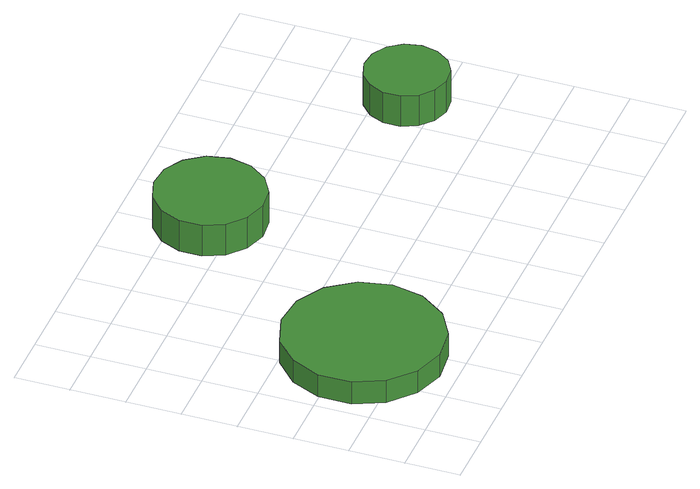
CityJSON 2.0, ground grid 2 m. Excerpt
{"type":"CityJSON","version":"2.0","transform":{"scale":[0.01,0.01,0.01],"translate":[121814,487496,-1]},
"CityObjects":{
"tree1":{"type":"SolitaryVegetationObject","attributes":{"function":"something"},"geometry":[{"type":"MultiSurface","lod":"1","boundaries":[[[0,1,2,3,4,5,6,7,8,9,10,11,12,13,14]],[[15,16,17,18,19,20,21,22,23,24,25,26,27,28,29]],[[0,29,28,1]],[[1,28,27,2]],[[2,27,26,3]],[[3,26,25,4]],[[4,25,24,5]],[[5,24,23,6]],[[6,23,22,7]],[[7,22,21,8]],[[8,21,20,9]],[[9,20,19,10]],[[10,19,18,11]],[[11,18,17,12]],[[12,17,16,13]],[[13,16,15,14]],[[14,15,29,0]]]}]},
"tree2":{"type":"SolitaryVegetationObject","attributes":{"function":"something"},"geometry":[{"type":"MultiSurface","lod":"1","boundaries":[[[30,31,32,33,34,35,36,37,38,39,40,41,42,43,44]],[[45,46,47,48,49,50,51,52,53,54,55,56,57,58,59]],[[30,59,58,31]],[[31,58,57,32]],[[32,57,56,33]],[[33,56,55,34]],[[34,55,54,35]],[[35,54,53,36]],[[36,53,52,37]],[[37,52,51,38]],[[38,51,50,39]],[[39,50,49,40]],[[40,49,48,41]],[[41,48,47,42]],[[42,47,46,43]],[[43,46,45,44]],[[44,45,59,30]]]}]},
"tree3":{"type":"SolitaryVegetationObject","attributes":{"function":"something"},"geometry":[{"type":"MultiSurface","lod":"1","boundaries":[[[60,61,62,63,64,65,66,67,68,69,70,71,72,73,74]],[[75,76,77,78,79,80,81,82,83,84,85,86,87,88,89]],[[60,89,88,61]],[[61,88,87,62]],[[62,87,86,63]],[[63,86,85,64]],[[64,85,84,65]],[[65,84,83,66]],[[66,83,82,67]],[[67,82,81,68]],[[68,81,80,69]],[[69,80,79,70]],[[70,79,78,71]],[[71,78,77,72]],[[72,77,76,73]],[[73,76,75,74]],[[74,75,89,60]]]}]}
},
"vertices":[
[620,345,164],[595,461,164],[525,558,164],[422,617,164],[304,629,164],[191,593,164],[103,513,164],[54,404,164],[54,285,164],[103,177,164],[191,97,164],[304,60,164],[422,73,164],[525,132,164],[595,229,164],[595,229,73],[525,132,73],[422,73,73],[304,60,73],[191,97,73],[103,177,73],[54,285,73],[54,404,73],[103,513,73],[191,593,73],[304,629,73],[422,617,73],[525,558,73],[595,461,73],[620,345,73],
[1027,1076,226],[1010,1156,226],[961,1223,226],[890,1264,226],[809,1272,226],[730,1247,226],[669,1192,226],[636,1117,226],[636,1035,226],[669,960,226],[730,905,226],[809,879,226],[890,888,226],[961,929,226],[1010,996,226],[1010,996,99],[961,929,99],[890,888,99],[809,879,99],[730,905,99],[669,960,99],[636,1035,99],[636,1117,99],[669,1192,99],[730,1247,99],[809,1272,99],[890,1264,99],[961,1223,99],[1010,1156,99],[1027,1076,99],
[1820,681,249],[1807,741,249],[1771,791,249],[1717,822,249],[1655,829,249],[1597,810,249],[1551,768,249],[1525,712,249],[1525,650,249],[1551,593,249],[1597,552,249],[1655,533,249],[1717,539,249],[1771,570,249],[1807,620,249],[1807,620,122],[1771,570,122],[1717,539,122],[1655,533,122],[1597,552,122],[1551,593,122],[1525,650,122],[1525,712,122],[1551,768,122],[1597,810,122],[1655,829,122],[1717,822,122],[1771,791,122],[1807,741,122],[1820,681,122]
]}
